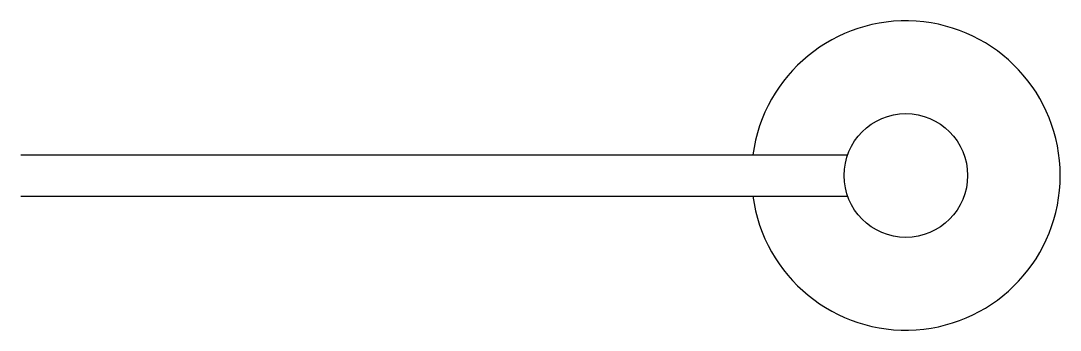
# Model space of a CAD drawing. Header units: centimetres. Extents: x 0 to 50.5, y -7.5 to 7.5.
import ezdxf

# ---------------------------------------------------------------- set-up
doc = ezdxf.new("R2010")
doc.units = ezdxf.units.CM

msp = doc.modelspace()

# ---------------------------------------------------------------- linework, layer by layer
msp.add_line((0, -1), (40.172, -1))
msp.add_lwpolyline([(0, 1), (40.172, 1)])
msp.add_circle((43, 0), 3)
msp.add_arc((43, 0), 7.5, 187.6623, 172.3377)

doc.saveas('drawing.dxf')
